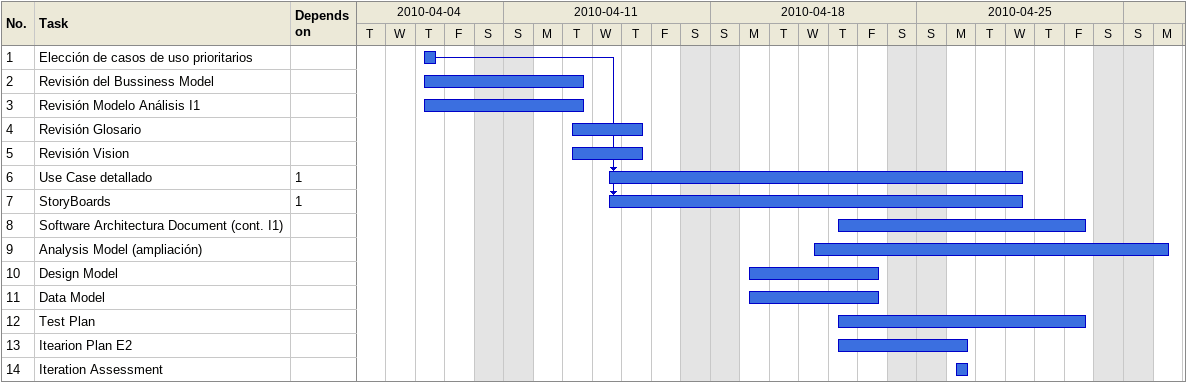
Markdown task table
| ID | Task | Start | Finish | Predecessors |
|---|---|---|---|---|
| 1 | Elección de casos de uso prioritarios | 2010-04-08 | 2010-04-08 |  |
| 2 | Revisión del Bussiness Model | 2010-04-08 | 2010-04-13 |  |
| 3 | Revisión Modelo Análisis I1 | 2010-04-08 | 2010-04-13 |  |
| 4 | Revisión Glosario | 2010-04-13 | 2010-04-15 |  |
| 5 | Revisión Vision | 2010-04-13 | 2010-04-15 |  |
| 6 | Use Case detallado | 2010-04-14 | 2010-04-28 | 1 |
| 7 | StoryBoards | 2010-04-14 | 2010-04-28 | 1 |
| 8 | Software Architectura Document (cont. I1) | 2010-04-22 | 2010-04-30 |  |
| 9 | Analysis Model (ampliación) | 2010-04-21 | 2010-05-03 |  |
| 10 | Design Model | 2010-04-19 | 2010-04-23 |  |
| 11 | Data Model | 2010-04-19 | 2010-04-23 |  |
| 12 | Test Plan | 2010-04-22 | 2010-04-30 |  |
| 13 | Itearion Plan E2 | 2010-04-22 | 2010-04-26 |  |
| 14 | Iteration Assessment | 2010-04-26 | 2010-04-26 |  |
